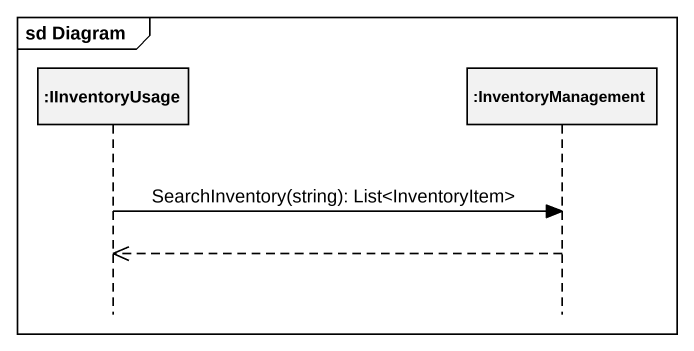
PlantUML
@startuml
mainframe sd Diagram
hide footbox
participant ":IInventoryUsage" as IInventoryUsage
participant ":InventoryManagement" as InventoryManagement

IInventoryUsage -> InventoryManagement : SearchInventory(string): List<InventoryItem>
InventoryManagement -->> IInventoryUsage
@enduml
